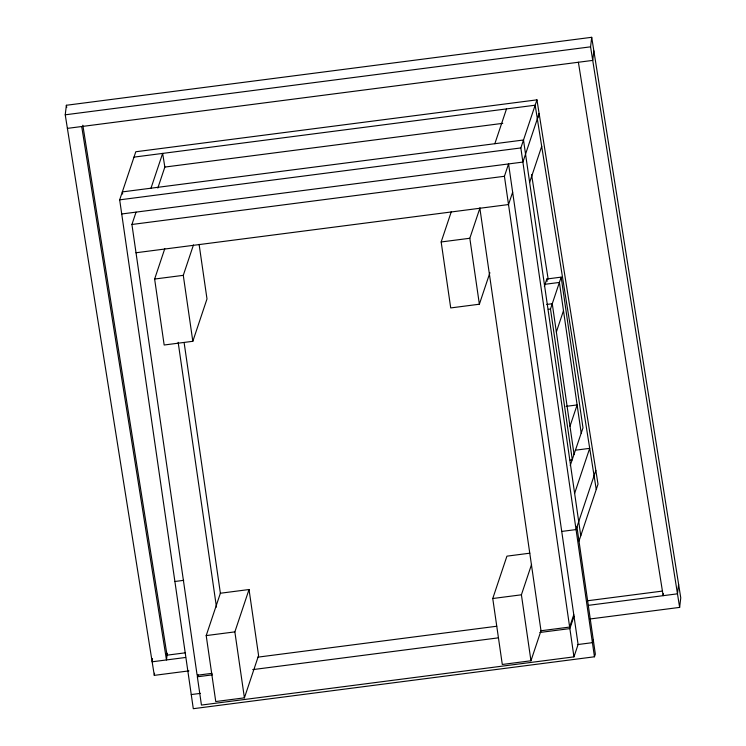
<?xml version="1.0" encoding="UTF-8"?>
<svg xmlns="http://www.w3.org/2000/svg" width="746" height="746" viewBox="0 0 746 746"><rect width="100%" height="100%" fill="white"/><g stroke="black" fill="none" stroke-linecap="round" stroke-linejoin="round"><path stroke-width="1.12" d="M188.943 670.887L154.301 675.363L65.238 114.809L66.366 105.27L591.699 37.3L680.762 597.863L679.634 607.393L589.582 619.04M152.52 658.625L152.147 661.795L185.633 657.468M154.301 675.363L154.553 673.246M167.263 653.272L166.479 659.949L81.715 126.522M679.634 607.393L590.571 46.83L591.699 37.3M593.853 50.868L592.725 60.398L67.392 128.377M663.408 593.555L663.157 595.681L578.392 62.254M678.608 584.295L677.48 593.825L588.575 605.323M578.989 541.064L596.25 489.479L537.334 118.894L539.125 113.541L522.89 162.078L121.729 213.981M596.25 489.479L598.012 484.154L536.952 99.852L135.791 151.755L119.677 199.844L193.298 708.7L594.459 656.788L595.345 654.149L576.947 526.928M212.032 673.33L197.131 675.261L131.921 224.481L136.052 212.125M157.835 188.029L164.847 167.067L162.647 153.406L150.99 188.197M199.098 244.352L206.996 298.941L192.822 341.304L164.167 345.006L154.627 279.041L164.801 248.632M192.822 341.304L183.283 275.339L193.456 244.93M206.204 635.592L220.378 593.238L249.033 589.527L258.582 655.492L244.408 697.846L215.753 701.548L206.204 635.592L234.859 631.881L249.033 589.527M479.865 208.255L540.99 630.762L569.646 627.06L504.427 176.28L508.558 163.924L578.094 644.507L573.954 656.862L201.448 705.063L197.354 676.799L198.044 674.738M489.908 272.728L479.37 304.219L450.715 307.93L441.166 241.965L451.349 211.556M479.37 304.219L469.821 238.263L479.995 207.854M594.459 656.788L520.848 147.941L536.952 99.852M512.651 192.198L508.52 204.553L136.005 252.754M529.632 182.397L541.699 146.356M544.356 286.417L546.837 278.995L561.169 277.139L582.98 427.906L570.214 465.579M570.103 460.086L572.303 459.806L550.492 309.03L561.169 277.139M556.357 332.007L563.482 310.7M541.13 630.361L530.956 660.769L502.3 664.472L492.752 598.516L506.926 556.152L529.846 553.187M569.991 426.236L577.115 404.938L566.093 406.356M530.956 660.769L521.407 594.804L531.581 564.396M574.625 493.367L589.685 448.355L575.362 450.211M595.84 470.456L576.061 529.576L561.729 531.432M569.646 627.06L573.777 614.704M573.954 656.862L569.869 628.598L574 616.243M593.303 640.012L592.417 642.66L577.432 644.6M494.85 143.708L506.506 108.916M65.238 114.809L590.571 46.83M133.991 157.117L535.162 105.205L537.362 118.866M165.015 167.048L502.776 123.342M119.677 199.844L520.848 147.941M131.921 224.481L504.427 176.28M154.627 279.041L183.283 275.339M441.166 241.965L469.821 238.263M545.065 284.282L559.397 282.436L581.209 433.202M546.753 304.452L552.264 303.734L574.075 454.51M548.291 309.32L550.492 309.03M174.89 581.488L183.712 580.341M492.752 598.516L521.407 594.804M185.521 652.787L167.039 655.174L82.825 125.207M587.484 600.772L662.56 591.065M258.004 657.133L496.733 626.239M197.354 676.799L212.349 674.86M252.717 669.628L498.365 637.849M539.88 632.477L569.869 628.598M191.256 694.563L200.478 693.37M531.581 174.695L548.17 279.125M66.366 105.27L66.72 107.536M546.837 278.995L547.172 281.289M580.761 535.768L523.505 139.996L122.335 191.909L122.652 194.081M234.859 631.881L244.408 697.846M184.122 342.6L220.434 593.574M178.154 342.293L216.461 607.076"/></g></svg>
